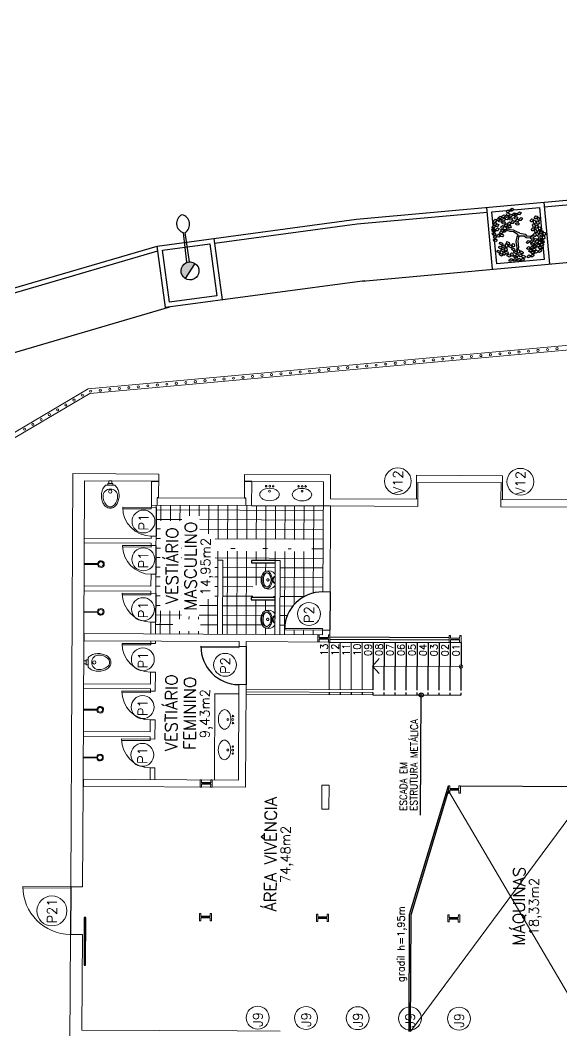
# Model space of a CAD drawing. Extents: x -1057 to 3416, y -340 to 4111.
# Drawn here: x -305.21 to -293.87, y 300.47 to 321.63 of the extents above; entities that cross this region are included whole.
import ezdxf
from ezdxf.enums import TextEntityAlignment as Align

# ---------------------------------------------------------------- set-up
doc = ezdxf.new("R2010")
doc.units = 0
doc.header["$LTSCALE"] = 50
for name, pattern in [('CONTINU', [0]), ('DASHDOT', [1, 0.5, -0.25, 0, -0.25]), ('DGN Style 1', [0.003115, 5.18318e-06, -0.00311]), ('HIDDEN', [9.525, 6.35, -3.175])]:
    doc.linetypes.add(name, pattern=pattern)
doc.layers.add('0.1', color=8, linetype='Continuous', lineweight=13)
doc.layers.add('Margem A3', color=8, linetype='DGN Style 1', lineweight=0)
for name, color, linetype in [('luminaria', 10, 'Continuous'), ('OK', 96, 'Continuous'), ('Poste de cimento', 7, 'Continuous')]:
    doc.layers.add(name, color=color, linetype=linetype)
doc.styles.add('80X50', font='romans.shx')
doc.styles.get("Standard").update_dxf_attribs({"font": 'romans.shx'})

# ---------------------------------------------------------------- blocks, each defined once
blk = doc.blocks.new('ÁREA')
for p in [(0.00005, 0.00376), (0, 0)]:
    blk.add_attdef('COMPARTIMENTO', text='', height=0.0025).set_placement(p, align=Align.CENTER)
at = {"color": 1}
for p in [(-0.00005, -0.00376), (-0.0001, -0.00752)]:
    blk.add_attdef('ÁREA', text='', height=0.002, dxfattribs=at).set_placement(p, align=Align.CENTER)
blk = doc.blocks.new('Chuveiro')
at = {"lineweight": -2}
for p, q in [((-0.28, 0), (-0.301, 0)), ((0, 0), (-0.28, 0)), ((-0.28, -0.02), (-0.301, -0.02)), ((0, -0.02), (-0.28, -0.02))]:
    blk.add_line(p, q, dxfattribs=at)
at = {"color": 8, "lineweight": -2}
blk.add_circle((-0.35, -0.01), 0.05, dxfattribs=at)
at = {"lineweight": -2}
blk.add_arc((-0.35, -0.01), 0.07, 8.2132, 351.7868, dxfattribs=at)
blk = doc.blocks.new('Vaso')
for points in [[(0.03, -0.05), (0.03, 0), (-0.03, 0), (-0.03, -0.05)], [(0.05, -0.09), (0.05, -0.05), (-0.05, -0.05), (-0.05, -0.09)]]:
    blk.add_lwpolyline(points)
for points in [[(0.183, -0.31, -0.071776), (0.168, -0.413, -0.083144), (0.129, -0.494, -0.106699), (0.065, -0.552, -0.132564), (-0.002, -0.57, -0.132564), (-0.069, -0.552, -0.106699), (-0.133, -0.494, -0.083144), (-0.172, -0.413, -0.071776), (-0.187, -0.31, -0.071776), (-0.172, -0.207, -0.083144), (-0.133, -0.126, -0.060171), (-0.1, -0.09), (0.096, -0.09, -0.060171), (0.129, -0.126, -0.083144), (0.168, -0.207, -0.071776)], [(-0.088, -0.497, 0.2474), (0, -0.541, 0.2474), (0.088, -0.497, 0.197858), (0.152, -0.318, 0.418329), (0, -0.168, 0.418329), (-0.152, -0.318, 0.197858)]]:
    blk.add_lwpolyline(points, format="xyb", close=True)
blk.add_circle((-0.002, -0.22), 0.0352)
blk = doc.blocks.new('MIC')
for p, q in [((0, 0), (0, 0.111)), ((0.294, 0.002), (0.294, 0)), ((0, -0.112), (0, 0)), ((0.294, 0), (0.294, -0.002))]:
    blk.add_line(p, q)
for points in [[(0, 0.053, -0.473116), (0.005, 0.056), (0.025, 0.051, -0.362542), (0.031, 0.043), (0.033, 0.028, 0.564769), (0.039, 0.023)], [(0.002, 0.08), (0.034, 0.057, -0.1805), (0.041, 0.045), (0.043, 0.032, 0.35029), (0.049, 0.026, -0.252034), (0.063, 0.019)], [(0.064, 0.016, -0.100603), (0.082, 0.1, -0.114611), (0.123, 0.161, -0.309836), (0.21, 0.175, -0.309836)], [(0.161, -0.146), (0.165, -0.147, 0.189039), (0.197, -0.145, 0.189014), (0.26, -0.08, 0.116802), (0.275, 0, 0.116802), (0.26, 0.08, 0.189014), (0.197, 0.145, 0.189039), (0.165, 0.147), (0.161, 0.146)], [(0, -0.053, 0.473116), (0.005, -0.056), (0.025, -0.052, 0.362542), (0.031, -0.043), (0.033, -0.029, -0.564769), (0.039, -0.023)], [(0.002, -0.081), (0.034, -0.057, 0.1805), (0.041, -0.046), (0.043, -0.032, -0.35029), (0.049, -0.026, 0.252034), (0.063, -0.02)], [(0.064, -0.016, 0.100603), (0.082, -0.1, 0.114611), (0.123, -0.161, 0.309836), (0.21, -0.175, 0.309836)]]:
    blk.add_lwpolyline(points, format="xyb")
blk.add_lwpolyline([(0.247, 0), (0.247, -0.008, -0.102017), (0.231, -0.09, -0.100634), (0.2, -0.137, -0.31043), (0.159, -0.144, -0.029837), (0.153, -0.143, -0.193887), (0.101, -0.08, -0.096635), (0.085, 0, -0.096635), (0.101, 0.08, -0.193887), (0.153, 0.142, -0.029837), (0.159, 0.144, -0.31043), (0.2, 0.137, -0.100634), (0.231, 0.09, -0.102017), (0.247, 0.008)], format="xyb", close=True)
blk.add_circle((0.046, 0), 0.0075)
at = {"linetype": 'DASHDOT'}
blk.add_circle((0.152, 0), 0.024, dxfattribs=at)
for centre, radius, start, end in [((0.014, 0.111), 0.0142, 142.0649, 179.055), ((0.138, 0.032), 0.161, 69.9635, 146.7254), ((0.046, 0), 0.024, 251.9674, 108.0326), ((0.139, 0.048), 0.146, 35.2589, 68.1534), ((0.035, -0.011), 0.264, 26.2626, 32.6613), ((-0.029, -0.043), 0.336, 21.0674, 26.2626), ((0.16, 0.03), 0.134, 1.8451, 21.0674), ((-0.722, 0.002), 1.016, 360, 1.8451), ((0.014, -0.111), 0.0142, 180.945, 217.9351), ((0.138, -0.032), 0.161, 213.2746, 290.0365), ((0.139, -0.048), 0.146, 291.8466, 324.7411), ((0.035, 0.011), 0.264, 327.3387, 333.7374), ((-0.029, 0.043), 0.336, 333.7374, 338.9326), ((0.16, -0.03), 0.134, 338.9326, 358.1549), ((-0.722, -0.002), 1.016, 358.1549, 360)]:
    blk.add_arc(centre, radius, start, end)
blk = doc.blocks.new('poste concreto')
at = {"layer": 'Poste de cimento'}
h = blk.add_hatch(color=256, dxfattribs=at)
h.dxf.hatch_style = 1
h.paths.add_polyline_path([(364866.842, 7758015.357), (364866.767, 7758015.418), (364866.676, 7758015.455), (364866.578, 7758015.47), (364866.48, 7758015.455), (364866.39, 7758015.418), (364866.314, 7758015.357), (364866.254, 7758015.282), (364866.216, 7758015.191), (364866.201, 7758015.093), (364866.956, 7758015.093), (364866.94, 7758015.191), (364866.903, 7758015.282)])
for p, q in [((364866.815, 7758015.406), (364867.773, 7758016.191)), ((364866.886, 7758015.322), (364867.818, 7758016.138)), ((364866.201, 7758015.093), (364866.216, 7758015.191)), ((364866.216, 7758015.191), (364866.254, 7758015.282)), ((364866.254, 7758015.282), (364866.314, 7758015.357)), ((364866.314, 7758015.357), (364866.39, 7758015.418)), ((364866.39, 7758015.418), (364866.48, 7758015.455)), ((364866.48, 7758015.455), (364866.578, 7758015.47)), ((364866.578, 7758015.47), (364866.676, 7758015.455)), ((364866.676, 7758015.455), (364866.767, 7758015.418)), ((364866.767, 7758015.418), (364866.842, 7758015.357)), ((364866.842, 7758015.357), (364866.903, 7758015.282)), ((364866.903, 7758015.282), (364866.94, 7758015.191)), ((364866.94, 7758015.191), (364866.956, 7758015.093)), ((364866.216, 7758014.995), (364866.201, 7758015.093)), ((364866.956, 7758015.093), (364866.201, 7758015.093)), ((364866.254, 7758014.904), (364866.216, 7758014.995)), ((364866.314, 7758014.829), (364866.254, 7758014.904)), ((364866.39, 7758014.768), (364866.314, 7758014.829)), ((364866.48, 7758014.731), (364866.39, 7758014.768)), ((364866.578, 7758014.716), (364866.48, 7758014.731)), ((364866.676, 7758014.731), (364866.578, 7758014.716)), ((364866.767, 7758014.768), (364866.676, 7758014.731)), ((364866.842, 7758014.829), (364866.767, 7758014.768)), ((364866.903, 7758014.904), (364866.842, 7758014.829)), ((364866.94, 7758014.995), (364866.903, 7758014.904)), ((364866.956, 7758015.093), (364866.94, 7758014.995))]:
    blk.add_line(p, q, dxfattribs=at)
for centre, start, end in [((364868.17, 7758016.298), 60.7351, 195.0987), ((364867.989, 7758016.511), 245.3971, 19.7607)]:
    blk.add_arc(centre, 0.411, start, end, dxfattribs=at)
blk = doc.blocks.new('L', base_point=(1.368, 0.591))
at = {"color": 3, "lineweight": -2}
for p, q in [((1.281, 0.65), (1.312, 0.675)), ((1.312, 0.675), (1.342, 0.621)), ((1.275, 0.567), (1.306, 0.592)), ((1.288, 0.517), (1.275, 0.567)), ((1.294, 0.6), (1.281, 0.65)), ((1.317, 0.508), (1.288, 0.517)), ((1.322, 0.591), (1.294, 0.6)), ((1.306, 0.592), (1.336, 0.538)), ((1.336, 0.538), (1.317, 0.508)), ((1.342, 0.621), (1.322, 0.591)), ((1.337, 0.489), (1.356, 0.548)), ((1.376, 0.484), (1.337, 0.489)), ((1.356, 0.548), (1.391, 0.554)), ((1.404, 0.527), (1.376, 0.484)), ((1.391, 0.554), (1.404, 0.527))]:
    blk.add_line(p, q, dxfattribs=at)
blk = doc.blocks.new('Árvore-13')
at = {"color": 3}
for p, q in [((0.484, 0.659), (0.572, 0.715)), ((0.572, 0.715), (0.607, 0.819)), ((0.633, 0.668), (0.782, 0.715)), ((-0.795, 0.302), (-0.961, 0.415)), ((-0.795, 0.406), (-0.953, 0.499)), ((-0.357, 0.349), (-0.795, 0.406)), ((-0.366, 0.227), (-0.795, 0.302)), ((-0.129, 0.105), (-0.366, 0.227)), ((-0.068, 0.19), (-0.357, 0.349)), ((-0.068, -0.036), (-0.129, 0.105)), ((0.029, 0.068), (-0.068, 0.19)), ((0.029, 0.068), (0.318, 0.331)), ((0.116, -0.055), (0.283, 0.133)), ((0.283, 0.133), (0.423, 0.284)), ((0.318, 0.331), (0.405, 0.537)), ((0.405, 0.537), (0.484, 0.659)), ((0.423, 0.284), (0.502, 0.509)), ((0.502, 0.509), (0.633, 0.668)), ((-0.296, -0.392), (-0.418, -0.693)), ((-0.199, -0.449), (-0.313, -0.74)), ((-0.147, -0.299), (-0.296, -0.392)), ((-0.05, -0.383), (-0.199, -0.449)), ((-0.068, -0.036), (-0.147, -0.299)), ((0.116, -0.055), (-0.05, -0.383)), ((-0.313, -0.74), (-0.243, -0.89))]:
    blk.add_line(p, q, dxfattribs=at)
at = {"color": 3, "xscale": 3.048, "yscale": 3.048, "zscale": 3.048}
for p, rotation in [((-0.716, 1.448), 295.0165150851705), ((-0.488, 1.26), 295.0165150851705), ((-0.252, 1.138), 295.0165150851705), ((0.169, 1.448), 190.1248425347958), ((0.581, 1.401), 190.1248425347958), ((0.852, 1.344), 190.1248425347958), ((1.211, 1.147), 190.1248425347958), ((-1.303, 0.884), 347.8021081598379), ((-1.128, 0.415), 347.8021081598379), ((-0.926, 0.959), 295.0165150851705), ((-0.848, 0.462), 295.0165150851705), ((-0.348, 0.687), 295.0165150851705), ((0.353, 0.95), 190.1248425347958), ((0.677, 0.781), 190.1248425347958), ((1.124, 0.565), 190.1248425347958), ((1.317, 0.753), 190.1248425347958), ((-1.443, 0.368), 347.8021081598379), ((0.765, 0.274), 190.1248425347958), ((0.8, -0.299), 190.1248425347958), ((1.203, -0.317), 190.1248425347958), ((1.246, 0.039), 190.1248425347958), ((1.579, 0.114), 190.1248425347958), ((-0.453, -1.397), 66.16076666471405), ((-0.103, -0.899), 66.16076666471405), ((-0.015, -1.19), 66.16076666471405), ((0.502, -1.003), 66.16076666471405), ((0.616, -1.322), 66.16076666471405)]:
    blk.add_blockref('L', p, dxfattribs=dict(at, rotation=rotation))
for p in [(-1.391, -0.308), (-1.233, -0.881), (-1.049, -0.533), (-0.848, -0.449), (-0.445, -0.543), (-0.874, -1.134), (-0.672, -1.021), (-0.453, -1.04)]:
    blk.add_blockref('L', p, dxfattribs=at)

msp = doc.modelspace()

# ---------------------------------------------------------------- linework, layer by layer
at = {"layer": '0.1', "color": 8}
for p, q in [((-254.986, 318.354), (-303.783, 313.907)), ((-255.008, 318.251), (-303.752, 313.81)), ((-303.783, 313.907), (-310.17, 310.149)), ((-303.752, 313.81), (-310.07, 310.092)), ((-296.91, 311.599), (-296.909, 311.949)), ((-296.879, 311.949), (-296.881, 311.449)), ((-295.14, 311.591), (-295.139, 311.941)), ((-295.109, 311.941), (-295.11, 311.591)), ((-302.34, 311.626), (-302.341, 311.476)), ((-300.48, 311.617), (-300.481, 311.467)), ((-302.461, 311.476), (-302.462, 311.396)), ((-302.361, 311.476), (-302.361, 311.426)), ((-303.865, 310.683), (-302.465, 310.676)), ((-303.864, 310.783), (-302.465, 310.776)), ((-302.464, 310.826), (-302.465, 310.776)), ((-302.465, 310.676), (-302.465, 310.596)), ((-302.464, 310.826), (-302.364, 310.826)), ((-302.364, 310.826), (-302.365, 310.626)), ((-301.067, 310.32), (-301.074, 308.77)), ((-301.067, 310.32), (-300.967, 310.319)), ((-300.967, 310.319), (-300.974, 308.769)), ((-299.867, 310.314), (-299.874, 308.764)), ((-299.867, 310.314), (-299.767, 310.313)), ((-299.767, 310.313), (-299.774, 308.763)), ((-302.468, 310.026), (-302.469, 309.776)), ((-302.468, 310.026), (-302.368, 310.026)), ((-302.368, 310.026), (-302.37, 309.626)), ((-303.87, 309.683), (-302.47, 309.676)), ((-303.869, 309.783), (-302.469, 309.776)), ((-302.47, 309.676), (-302.47, 309.596)), ((-302.473, 309.026), (-302.474, 308.776)), ((-302.473, 309.026), (-302.373, 309.026)), ((-302.373, 309.026), (-302.374, 308.776)), ((-298.975, 308.609), (-298.974, 308.759)), ((-298.974, 308.759), (-298.944, 308.759)), ((-298.944, 308.699), (-298.944, 308.759)), ((-298.754, 308.758), (-298.724, 308.758)), ((-298.754, 308.698), (-298.754, 308.758)), ((-298.725, 308.608), (-298.724, 308.758)), ((-296.225, 308.596), (-296.224, 308.746)), ((-296.224, 308.746), (-296.194, 308.746)), ((-296.195, 308.686), (-296.194, 308.746)), ((-296.005, 308.685), (-296.004, 308.745)), ((-296.004, 308.745), (-295.974, 308.745)), ((-295.975, 308.595), (-295.974, 308.745)), ((-302.475, 308.626), (-302.475, 308.546)), ((-302.375, 308.626), (-302.375, 308.576)), ((-298.975, 308.609), (-298.945, 308.609)), ((-298.945, 308.609), (-298.945, 308.669)), ((-298.755, 308.608), (-298.755, 308.668)), ((-298.755, 308.608), (-298.725, 308.608)), ((-296.225, 308.596), (-296.195, 308.596)), ((-296.195, 308.596), (-296.195, 308.656)), ((-296.005, 308.595), (-296.005, 308.655)), ((-296.005, 308.595), (-295.975, 308.595)), ((-297.828, 308.104), (-297.693, 308.261)), ((-295.977, 308.095), (-297.828, 308.104)), ((-297.828, 308.104), (-297.694, 307.946)), ((-302.478, 307.976), (-302.479, 307.726)), ((-302.478, 307.976), (-302.378, 307.976)), ((-302.378, 307.976), (-302.38, 307.576)), ((-303.879, 307.733), (-302.479, 307.726)), ((-303.88, 307.633), (-302.48, 307.626)), ((-302.48, 307.626), (-302.48, 307.546)), ((-301.139, 305.72), (-301.13, 307.52)), ((-302.483, 306.976), (-302.484, 306.726)), ((-302.483, 306.976), (-302.383, 306.976)), ((-302.383, 306.976), (-302.385, 306.576)), ((-303.885, 306.633), (-302.485, 306.626)), ((-303.884, 306.733), (-302.484, 306.726)), ((-302.485, 306.626), (-302.485, 306.546)), ((-302.488, 305.976), (-302.489, 305.726)), ((-302.488, 305.976), (-302.388, 305.976)), ((-302.388, 305.976), (-302.389, 305.726)), ((-301.44, 305.571), (-301.439, 305.721)), ((-301.44, 305.571), (-301.41, 305.571)), ((-301.439, 305.721), (-301.409, 305.721)), ((-301.41, 305.571), (-301.409, 305.631)), ((-301.409, 305.661), (-301.409, 305.721)), ((-301.22, 305.57), (-301.219, 305.63)), ((-301.22, 305.57), (-301.19, 305.57)), ((-301.219, 305.72), (-301.189, 305.72)), ((-301.219, 305.66), (-301.219, 305.72)), ((-301.19, 305.57), (-301.189, 305.72)), ((-298.889, 305.609), (-298.892, 305.109)), ((-298.739, 305.608), (-298.889, 305.609)), ((-298.739, 305.608), (-298.742, 305.108)), ((-296.24, 305.446), (-296.239, 305.596)), ((-296.239, 305.596), (-296.209, 305.596)), ((-296.21, 305.536), (-296.209, 305.596)), ((-296.02, 305.535), (-296.019, 305.595)), ((-296.019, 305.595), (-295.989, 305.595)), ((-295.99, 305.445), (-295.989, 305.595)), ((-296.24, 305.446), (-296.21, 305.446)), ((-296.21, 305.446), (-296.21, 305.506)), ((-296.02, 305.445), (-296.02, 305.505)), ((-296.02, 305.445), (-295.99, 305.445)), ((-298.742, 305.108), (-298.892, 305.109)), ((-301.453, 302.771), (-301.452, 302.921)), ((-301.452, 302.921), (-301.422, 302.921)), ((-301.423, 302.861), (-301.422, 302.921)), ((-301.423, 302.771), (-301.423, 302.831)), ((-301.233, 302.86), (-301.232, 302.92)), ((-301.233, 302.77), (-301.233, 302.83)), ((-301.232, 302.92), (-301.202, 302.92)), ((-301.203, 302.77), (-301.202, 302.92)), ((-299.003, 302.759), (-299.002, 302.909)), ((-299.002, 302.909), (-298.972, 302.909)), ((-298.973, 302.849), (-298.972, 302.909)), ((-298.973, 302.759), (-298.973, 302.819)), ((-298.783, 302.848), (-298.782, 302.908)), ((-298.783, 302.758), (-298.783, 302.818)), ((-298.782, 302.908), (-298.752, 302.908)), ((-298.753, 302.758), (-298.752, 302.908)), ((-296.253, 302.746), (-296.252, 302.896)), ((-296.252, 302.896), (-296.222, 302.896)), ((-296.223, 302.836), (-296.222, 302.896)), ((-296.033, 302.835), (-296.032, 302.895)), ((-296.032, 302.895), (-296.002, 302.895)), ((-296.003, 302.745), (-296.002, 302.895)), ((-301.453, 302.771), (-301.423, 302.771)), ((-301.233, 302.77), (-301.203, 302.77)), ((-299.003, 302.759), (-298.973, 302.759)), ((-298.783, 302.758), (-298.753, 302.758)), ((-296.253, 302.746), (-296.223, 302.746)), ((-296.223, 302.746), (-296.223, 302.806)), ((-296.033, 302.745), (-296.033, 302.805)), ((-296.033, 302.745), (-296.003, 302.745)), ((-300.664, 300.467), (-299.764, 300.463))]:
    msp.add_line(p, q, dxfattribs=at)
at = {"layer": '0.1', "color": 7}
for p, q in [((-304.15, 303.484), (-304.108, 312.134)), ((-302.308, 312.126), (-304.108, 312.134)), ((-302.308, 312.126), (-302.31, 311.626)), ((-303.874, 308.783), (-303.859, 311.983)), ((-302.459, 311.976), (-303.859, 311.983)), ((-302.459, 311.976), (-302.461, 311.476)), ((-300.508, 312.117), (-300.51, 311.617)), ((-298.708, 312.108), (-300.508, 312.117)), ((-300.359, 311.966), (-300.361, 311.466)), ((-298.859, 311.959), (-300.359, 311.966)), ((-298.859, 311.959), (-298.87, 309.659)), ((-298.708, 312.108), (-298.71, 311.608)), ((-296.908, 312.099), (-296.909, 311.949)), ((-295.109, 311.941), (-296.909, 311.949)), ((-295.108, 312.091), (-296.908, 312.099)), ((-295.108, 312.091), (-295.109, 311.941)), ((-300.51, 311.617), (-302.31, 311.626)), ((-296.88, 311.599), (-298.71, 311.608)), ((-295.14, 311.591), (-295.141, 311.441)), ((-293.211, 311.582), (-295.14, 311.591)), ((-300.361, 311.466), (-302.461, 311.476)), ((-298.711, 311.458), (-298.72, 309.658)), ((-296.881, 311.449), (-298.711, 311.458)), ((-293.211, 311.432), (-295.141, 311.441)), ((-298.72, 309.658), (-298.87, 309.659)), ((-303.874, 308.783), (-298.874, 308.759)), ((-298.874, 308.859), (-298.724, 308.858)), ((-298.874, 308.859), (-298.874, 308.759)), ((-298.724, 308.858), (-298.725, 308.608)), ((-303.889, 305.733), (-303.875, 308.633)), ((-303.875, 308.633), (-300.625, 308.617)), ((-300.625, 308.517), (-300.625, 308.617)), ((-300.475, 308.617), (-298.725, 308.608)), ((-300.475, 308.517), (-300.475, 308.617)), ((-300.475, 308.517), (-300.625, 308.517)), ((-300.639, 305.717), (-300.629, 307.717)), ((-300.479, 307.717), (-300.629, 307.717)), ((-300.49, 305.567), (-300.479, 307.717)), ((-303.9, 303.483), (-303.89, 305.583)), ((-303.89, 305.583), (-300.49, 305.567)), ((-303.889, 305.733), (-300.639, 305.717)), ((-304.15, 303.484), (-303.9, 303.483)), ((-304.165, 300.234), (-304.155, 302.484)), ((-303.905, 302.483), (-304.155, 302.484)), ((-303.914, 300.483), (-303.905, 302.483)), ((-303.914, 300.483), (-300.664, 300.467))]:
    msp.add_line(p, q, dxfattribs=at)
at = {"layer": '0.1', "color": 8, "linetype": 'CONTINU', "lineweight": -2}
for p, q in [((-302.459, 311.976), (-302.309, 311.976)), ((-300.359, 311.966), (-300.509, 311.967)), ((-302.31, 311.626), (-302.34, 311.626)), ((-300.48, 311.617), (-300.51, 311.617)), ((-302.361, 311.426), (-302.364, 310.826)), ((-300.361, 311.466), (-298.711, 311.458)), ((-302.365, 310.626), (-302.368, 310.026)), ((-299.867, 310.314), (-300.367, 310.316)), ((-300.367, 310.316), (-300.367, 310.266)), ((-300.367, 310.266), (-299.867, 310.264)), ((-302.37, 309.626), (-302.373, 309.026)), ((-298.72, 309.658), (-298.724, 308.858)), ((-300.37, 309.541), (-300.371, 309.491)), ((-300.371, 309.491), (-299.871, 309.489)), ((-299.87, 309.539), (-300.37, 309.541)), ((-303.874, 308.783), (-303.875, 308.633)), ((-298.755, 308.668), (-298.945, 308.669)), ((-298.754, 308.698), (-298.944, 308.699)), ((-296.225, 308.646), (-298.725, 308.658)), ((-298.725, 308.608), (-295.975, 308.595)), ((-296.224, 308.696), (-298.724, 308.708)), ((-297.815, 308.604), (-297.82, 307.604)), ((-297.585, 308.603), (-297.59, 307.603)), ((-297.355, 308.602), (-297.36, 307.602)), ((-297.125, 308.6), (-297.13, 307.6)), ((-296.895, 308.599), (-296.9, 307.599)), ((-296.665, 308.598), (-296.67, 307.598)), ((-296.435, 308.597), (-296.44, 307.597)), ((-296.205, 308.596), (-296.21, 307.596)), ((-296.005, 308.685), (-296.195, 308.686)), ((-296.005, 308.655), (-296.195, 308.656)), ((-295.975, 308.595), (-295.98, 307.595)), ((-300.475, 308.517), (-300.479, 307.717)), ((-300.63, 307.517), (-301.13, 307.52)), ((-298.74, 307.558), (-298.74, 307.508)), ((-298.51, 307.557), (-298.51, 307.507)), ((-298.28, 307.556), (-298.28, 307.506)), ((-298.05, 307.555), (-298.05, 307.505)), ((-297.82, 307.554), (-297.82, 307.504)), ((-297.82, 307.504), (-295.98, 307.495)), ((-297.59, 307.553), (-297.59, 307.503)), ((-297.36, 307.552), (-297.36, 307.502)), ((-297.13, 307.55), (-297.13, 307.5)), ((-296.9, 307.549), (-296.9, 307.499)), ((-296.823, 304.982), (-296.81, 307.537)), ((-296.67, 307.548), (-296.67, 307.498)), ((-296.44, 307.547), (-296.44, 307.497)), ((-296.21, 307.546), (-296.21, 307.496)), ((-295.98, 307.545), (-295.98, 307.495)), ((-303.889, 305.733), (-303.89, 305.583)), ((-301.219, 305.66), (-301.409, 305.661)), ((-301.219, 305.63), (-301.409, 305.631)), ((-297.052, 302.9), (-296.239, 305.596)), ((-295.989, 305.595), (-293.239, 305.582)), ((-297.023, 302.896), (-296.24, 305.491)), ((-296.02, 305.535), (-296.21, 305.536)), ((-296.02, 305.505), (-296.21, 305.506)), ((-304.15, 303.484), (-304.155, 302.484)), ((-301.233, 302.86), (-301.423, 302.861)), ((-301.233, 302.83), (-301.423, 302.831)), ((-298.783, 302.848), (-298.973, 302.849)), ((-298.783, 302.818), (-298.973, 302.819)), ((-297.064, 300.45), (-297.052, 302.9)), ((-297.034, 300.45), (-297.023, 302.896)), ((-296.033, 302.835), (-296.223, 302.836)), ((-296.033, 302.805), (-296.223, 302.806))]:
    msp.add_line(p, q, dxfattribs=at)
at = {"layer": '0.1', "color": 8, "linetype": 'CONTINU'}
for p, q in [((-298.862, 311.359), (-302.362, 311.376)), ((-302.263, 311.148), (-302.261, 311.475)), ((-302.063, 311.147), (-302.061, 311.474)), ((-301.863, 311.146), (-301.861, 311.473)), ((-301.662, 311.252), (-301.661, 311.472)), ((-301.462, 311.251), (-301.461, 311.471)), ((-301.264, 310.87), (-301.261, 311.47)), ((-301.065, 310.765), (-301.061, 311.47)), ((-300.865, 310.764), (-300.861, 311.469)), ((-300.665, 310.763), (-300.661, 311.468)), ((-300.465, 310.762), (-300.461, 311.467)), ((-300.265, 310.761), (-300.261, 311.466)), ((-300.067, 310.315), (-300.061, 311.465)), ((-299.865, 310.76), (-299.861, 311.464)), ((-299.665, 310.759), (-299.661, 311.463)), ((-299.465, 310.758), (-299.461, 311.462)), ((-299.265, 310.757), (-299.261, 311.461)), ((-299.07, 309.634), (-299.061, 311.46)), ((-301.823, 311.173), (-302.363, 311.176)), ((-298.863, 311.159), (-301.448, 311.171)), ((-302.271, 310.975), (-302.364, 310.976)), ((-301.824, 310.973), (-301.825, 310.973)), ((-298.864, 310.959), (-301.449, 310.971)), ((-302.272, 310.775), (-302.365, 310.776)), ((-301.825, 310.773), (-301.826, 310.773)), ((-298.865, 310.759), (-301.126, 310.77)), ((-302.273, 310.575), (-302.365, 310.576)), ((-301.826, 310.573), (-301.827, 310.573)), ((-301.067, 310.32), (-301.066, 310.51)), ((-300.874, 308.769), (-300.866, 310.509)), ((-300.705, 310.568), (-300.799, 310.568)), ((-300.674, 308.768), (-300.666, 310.508)), ((-300.474, 308.767), (-300.466, 310.507)), ((-300.267, 310.316), (-300.266, 310.506)), ((-300.032, 310.565), (-300.126, 310.565)), ((-299.868, 310.02), (-299.866, 310.505)), ((-299.674, 308.893), (-299.666, 310.504)), ((-299.532, 310.562), (-299.599, 310.562)), ((-299.471, 309.391), (-299.466, 310.503)), ((-299.27, 309.554), (-299.266, 310.502)), ((-298.866, 310.559), (-299.099, 310.56)), ((-302.274, 310.375), (-302.366, 310.376)), ((-301.826, 310.373), (-301.828, 310.373)), ((-298.866, 310.359), (-301.128, 310.37)), ((-300.269, 309.798), (-300.267, 310.266)), ((-300.068, 310.089), (-300.067, 310.265)), ((-302.275, 310.175), (-302.367, 310.176)), ((-301.827, 310.173), (-301.829, 310.173)), ((-301.067, 310.17), (-301.129, 310.17)), ((-299.867, 310.164), (-300.967, 310.169)), ((-298.867, 310.159), (-299.767, 310.163)), ((-302.276, 309.975), (-302.368, 309.976)), ((-301.828, 309.973), (-301.83, 309.973)), ((-301.068, 309.97), (-301.13, 309.97)), ((-300.16, 309.965), (-300.968, 309.969)), ((-299.872, 309.194), (-299.869, 309.797)), ((-298.868, 309.959), (-299.768, 309.963)), ((-302.277, 309.775), (-302.369, 309.776)), ((-301.829, 309.773), (-301.831, 309.773)), ((-301.069, 309.77), (-301.131, 309.77)), ((-300.336, 309.766), (-300.969, 309.769)), ((-299.869, 309.764), (-299.892, 309.764)), ((-298.869, 309.759), (-299.769, 309.763)), ((-302.279, 309.375), (-302.371, 309.376)), ((-302.278, 309.575), (-302.37, 309.576)), ((-301.831, 309.373), (-301.833, 309.373)), ((-301.83, 309.573), (-301.832, 309.573)), ((-301.274, 308.771), (-301.271, 309.504)), ((-301.07, 309.57), (-301.132, 309.57)), ((-300.337, 309.566), (-300.97, 309.569)), ((-300.274, 308.766), (-300.271, 309.491)), ((-300.27, 309.541), (-300.27, 309.543)), ((-300.072, 309.263), (-300.071, 309.49)), ((-300.07, 309.54), (-300.07, 309.542)), ((-299.87, 309.564), (-299.904, 309.564)), ((-299.258, 309.561), (-299.77, 309.563)), ((-301.832, 309.173), (-302.372, 309.176)), ((-302.274, 308.775), (-302.272, 309.261)), ((-302.074, 308.774), (-302.072, 309.261)), ((-301.873, 309.09), (-301.872, 309.26)), ((-301.072, 309.17), (-301.457, 309.171)), ((-301.071, 309.37), (-301.456, 309.371)), ((-300.156, 309.165), (-300.972, 309.169)), ((-299.871, 309.364), (-300.971, 309.369)), ((-299.873, 309.031), (-299.872, 309.164)), ((-299.872, 309.164), (-299.873, 309.164)), ((-299.614, 309.162), (-299.772, 309.163)), ((-299.496, 309.362), (-299.771, 309.363)), ((-302.013, 308.974), (-302.373, 308.976)), ((-301.673, 309.089), (-301.672, 309.139)), ((-301.473, 309.088), (-301.472, 309.138)), ((-301.073, 308.97), (-301.434, 308.971)), ((-300.139, 308.965), (-300.973, 308.969)), ((-299.873, 308.964), (-299.875, 308.964)), ((-299.874, 308.764), (-299.873, 308.971)), ((-299.667, 308.963), (-299.773, 308.963)), ((-301.874, 308.773), (-301.874, 308.835)), ((-301.674, 308.772), (-301.674, 308.834)), ((-301.474, 308.771), (-301.474, 308.833)), ((-300.074, 308.765), (-300.074, 308.903)), ((-299.674, 308.763), (-299.674, 308.863)), ((-299.474, 308.762), (-299.474, 308.862)), ((-299.274, 308.761), (-299.274, 308.861)), ((-299.074, 308.76), (-299.074, 308.86))]:
    msp.add_line(p, q, dxfattribs=at)
at = {"layer": '0.1', "color": 8, "linetype": 'DASHDOT', "ltscale": 0.2}
for p, q in [((-298.735, 308.608), (-298.74, 307.608)), ((-298.505, 308.607), (-298.51, 307.607)), ((-298.275, 308.606), (-298.28, 307.606)), ((-298.045, 308.605), (-298.05, 307.605)), ((-300.48, 307.617), (-297.82, 307.604)), ((-300.48, 307.567), (-297.82, 307.554)), ((-300.48, 307.517), (-297.82, 307.504))]:
    msp.add_line(p, q, dxfattribs=at)
at = {"layer": '0.1', "color": 8, "linetype": 'DASHDOT', "ltscale": 0.3}
for p, q in [((-293.239, 305.582), (-297.034, 300.45)), ((-296.24, 305.491), (-293.264, 300.432))]:
    msp.add_line(p, q, dxfattribs=at)
at = {"layer": '0.1', "color": 8}
for points in [[(-300.181, 311.658, 0.106633), (-300.139, 311.611, 0.083482), (-300.074, 311.58, 0.145222), (-299.9, 311.579, 0.083482), (-299.836, 311.61, 0.106633), (-299.793, 311.656, 0.268318), (-299.793, 311.737, 0.106633), (-299.835, 311.783, 0.083482), (-299.899, 311.815, 0.145222), (-300.073, 311.816, 0.083482), (-300.138, 311.785, 0.106633), (-300.18, 311.738, 0.268318), (-300.181, 311.658)], [(-299.501, 311.655, 0.106633), (-299.459, 311.608, 0.083482), (-299.395, 311.576, 0.145222), (-299.221, 311.575, 0.083482), (-299.156, 311.607, 0.106633), (-299.114, 311.653, 0.268318), (-299.113, 311.733, 0.106633), (-299.155, 311.78, 0.083482), (-299.22, 311.812, 0.145222), (-299.394, 311.813, 0.083482), (-299.458, 311.782, 0.106633), (-299.501, 311.735, 0.268318), (-299.501, 311.655)], [(-300.966, 307.182, 0.106633), (-301.013, 307.14, 0.083482), (-301.045, 307.076, 0.145222), (-301.046, 306.902, 0.083482), (-301.015, 306.837, 0.106633), (-300.968, 306.795, 0.268318), (-300.888, 306.794, 0.106633), (-300.841, 306.836, 0.083482), (-300.809, 306.901, 0.145222), (-300.808, 307.075, 0.083482), (-300.84, 307.139, 0.106633), (-300.886, 307.182, 0.268318), (-300.966, 307.182)], [(-300.969, 306.543, 0.106633), (-301.016, 306.5, 0.083482), (-301.048, 306.436, 0.145222), (-301.049, 306.262, 0.083482), (-301.018, 306.198, 0.106633), (-300.971, 306.155, 0.268318), (-300.891, 306.155, 0.106633), (-300.844, 306.197, 0.083482), (-300.812, 306.261, 0.145222), (-300.811, 306.435, 0.083482), (-300.843, 306.5, 0.106633), (-300.889, 306.542, 0.268318), (-300.969, 306.543)]]:
    msp.add_lwpolyline(points, format="xyb", dxfattribs=at)
for points in [[(-302.462, 311.396), (-303.062, 311.399), (-303.061, 311.429), (-302.361, 311.426)], [(-302.465, 310.596), (-303.065, 310.599), (-303.065, 310.629), (-302.365, 310.626)], [(-302.47, 309.596), (-303.07, 309.599), (-303.07, 309.629), (-302.37, 309.626)], [(-302.475, 308.546), (-303.075, 308.549), (-303.075, 308.579), (-302.375, 308.576)], [(-302.48, 307.546), (-303.08, 307.549), (-303.08, 307.579), (-302.38, 307.576)], [(-302.485, 306.546), (-303.085, 306.549), (-303.085, 306.579), (-302.385, 306.576)]]:
    msp.add_lwpolyline(points, dxfattribs=at)
for points in [[(-299.674, 308.893), (-298.874, 308.889), (-298.874, 308.859), (-299.674, 308.863)], [(-301.426, 308.491), (-300.626, 308.487), (-300.625, 308.517), (-301.425, 308.521)], [(-304.15, 303.484), (-305.15, 303.489), (-305.15, 303.459), (-304.15, 303.454)]]:
    msp.add_lwpolyline(points, close=True, dxfattribs=at)
at = {"layer": '0.1', "color": 8, "linetype": 'CONTINU', "lineweight": -2}
msp.add_lwpolyline([(-303.836, 302.839), (-303.866, 302.839), (-303.871, 301.839), (-303.841, 301.839)], close=True, dxfattribs=at)
at = {"layer": '0.1', "color": 8}
for centre, radius in [((-295.162, 314.642), 0.0225), ((-294.962, 314.661), 0.0225), ((-294.763, 314.679), 0.0225), ((-294.564, 314.697), 0.0225), ((-294.365, 314.715), 0.0225), ((-294.165, 314.733), 0.0225), ((-293.966, 314.751), 0.0225), ((-297.354, 314.443), 0.0225), ((-297.154, 314.461), 0.0225), ((-296.955, 314.479), 0.0225), ((-296.756, 314.497), 0.0225), ((-296.557, 314.515), 0.0225), ((-296.357, 314.534), 0.0225), ((-296.158, 314.552), 0.0225), ((-295.959, 314.57), 0.0225), ((-295.759, 314.588), 0.0225), ((-295.56, 314.606), 0.0225), ((-295.361, 314.624), 0.0225), ((-299.745, 314.225), 0.0225), ((-299.546, 314.243), 0.0225), ((-299.346, 314.261), 0.0225), ((-299.147, 314.279), 0.0225), ((-298.948, 314.297), 0.0225), ((-298.749, 314.316), 0.0225), ((-298.549, 314.334), 0.0225), ((-298.35, 314.352), 0.0225), ((-298.151, 314.37), 0.0225), ((-297.952, 314.388), 0.0225), ((-297.752, 314.406), 0.0225), ((-297.553, 314.425), 0.0225), ((-302.136, 314.007), 0.0225), ((-301.937, 314.025), 0.0225), ((-301.738, 314.043), 0.0225), ((-301.539, 314.061), 0.0225), ((-301.339, 314.08), 0.0225), ((-301.14, 314.098), 0.0225), ((-300.941, 314.116), 0.0225), ((-300.741, 314.134), 0.0225), ((-300.542, 314.152), 0.0225), ((-300.343, 314.17), 0.0225), ((-300.144, 314.189), 0.0225), ((-299.944, 314.207), 0.0225), ((-303.731, 313.862), 0.0225), ((-303.531, 313.88), 0.0225), ((-303.332, 313.898), 0.0225), ((-303.133, 313.916), 0.0225), ((-302.933, 313.934), 0.0225), ((-302.734, 313.952), 0.0225), ((-302.535, 313.971), 0.0225), ((-302.336, 313.989), 0.0225), ((-304.08, 313.674), 0.0225), ((-303.907, 313.776), 0.0225), ((-304.425, 313.471), 0.0225), ((-304.253, 313.573), 0.0225), ((-304.943, 313.167), 0.0225), ((-304.77, 313.268), 0.0225), ((-304.598, 313.37), 0.0225), ((-305.115, 313.065), 0.0225), ((-297.3, 311.976), 0.28), ((-294.734, 311.964), 0.28), ((-300.057, 311.872), 0.0155), ((-299.985, 311.767), 0.0198), ((-299.983, 311.871), 0.0193), ((-299.91, 311.871), 0.0155), ((-299.378, 311.869), 0.0155), ((-299.306, 311.764), 0.0198), ((-299.304, 311.868), 0.0193), ((-299.231, 311.868), 0.0155), ((-302.626, 311.131), 0.24), ((-302.629, 310.339), 0.24), ((-302.635, 309.295), 0.24), ((-299.161, 309.196), 0.24), ((-302.64, 308.245), 0.24), ((-300.917, 308.131), 0.24), ((-295.977, 308.095), 0.0387), ((-302.644, 307.245), 0.24), ((-300.753, 307.058), 0.0155), ((-300.857, 306.987), 0.0198), ((-300.754, 306.985), 0.0193), ((-300.753, 306.912), 0.0155), ((-302.649, 306.245), 0.24), ((-300.756, 306.419), 0.0155), ((-300.86, 306.347), 0.0198), ((-300.757, 306.345), 0.0193), ((-300.756, 306.272), 0.0155), ((-304.544, 302.977), 0.314), ((-300.233, 300.741), 0.24), ((-299.222, 300.736), 0.24), ((-298.14, 300.731), 0.24), ((-297.044, 300.726), 0.24), ((-296.018, 300.721), 0.24)]:
    msp.add_circle(centre, radius, dxfattribs=at)
at = {"layer": '0.1', "color": 8, "linetype": 'CONTINU', "lineweight": -2}
msp.add_circle((-296.81, 307.499), 0.0431, dxfattribs=at)
at = {"layer": '0.1', "color": 8, "linetype": 'CONTINU'}
for centre in [(-302.461, 311.426), (-302.465, 310.626), (-302.47, 309.626), (-302.475, 308.576), (-302.48, 307.576), (-302.485, 306.576)]:
    msp.add_arc(centre, 0.6, 179.7233, 269.7233, dxfattribs=at)
at = {"layer": '0.1', "color": 8, "linetype": 'CONTINU', "lineweight": -2}
for centre, start, end in [((-298.874, 308.859), 89.7233, 179.7233), ((-300.625, 308.517), 179.7233, 269.7233)]:
    msp.add_arc(centre, 0.8, start, end, dxfattribs=at)
at = {"layer": '0.1', "color": 8}
msp.add_arc((-304.15, 303.484), 1, 179.7233, 269.7233, dxfattribs=at)
at = {"layer": 'Margem A3', "color": 7, "linetype": 'CONTINU', "lineweight": -2}
for p, q in [((-298.162, 317.462), (-252.432, 321.628)), ((-298.044, 316.167), (-249.916, 320.552)), ((-294.234, 317.719), (-287.83, 318.303)), ((-302.342, 316.899), (-298.162, 317.462)), ((-298.153, 317.362), (-295.429, 317.61)), ((-301.139, 316.96), (-298.149, 317.362)), ((-306.804, 315.596), (-302.342, 316.899)), ((-306.776, 315.5), (-302.328, 316.799)), ((-306.396, 314.361), (-302.071, 315.624))]:
    msp.add_line(p, q, dxfattribs=at)
for points in [[(-295.32, 316.415), (-295.438, 317.71)], [(-295.329, 317.619), (-294.333, 317.71), (-294.233, 316.615), (-295.229, 316.524), (-295.329, 317.619)], [(-294.243, 317.819), (-294.125, 316.524)], [(-301.152, 317.059), (-300.979, 315.771)], [(-297.989, 316.173), (-302.168, 315.61), (-302.342, 316.899)], [(-302.229, 316.813), (-301.238, 316.947), (-301.091, 315.856), (-302.082, 315.723), (-302.229, 316.813)]]:
    msp.add_lwpolyline(points, dxfattribs=at)

# ---------------------------------------------------------------- block references
at = {"layer": '0.1', "color": 8}
for name, p, rotation in [('Vaso', (-303.319, 311.98), 359.7232820208157), ('Chuveiro', (-303.867, 310.231), 179.7232820208158), ('MIC', (-299.869, 309.908), 179.7232820208158), ('Chuveiro', (-303.872, 309.231), 179.7232820208158), ('MIC', (-299.873, 309.082), 179.7232820208158), ('Vaso', (-303.877, 308.184), 89.72328202081573), ('Chuveiro', (-303.882, 307.181), 179.7232820208158), ('Chuveiro', (-303.887, 306.181), 179.7232820208158)]:
    msp.add_blockref(name, p, dxfattribs=dict(at, rotation=rotation))
ref = msp.add_blockref('ÁREA', (-301.515, 310.195), dxfattribs=dict(at, xscale=133.3333333333332, yscale=133.3333333333332, zscale=133.3333333333332, rotation=89.72328202081573))
ref.add_attrib('COMPARTIMENTO', 'MASCULINO', dxfattribs={"layer": '0', "color": 3, "height": 0.25, "rotation": 89.7233}).set_placement((-301.515, 310.195), align=Align.CENTER)
ref.add_attrib('ÁREA', '14,95m2', dxfattribs={"layer": '0', "color": 1, "height": 0.2, "rotation": 89.7233}).set_placement((-301.227, 310.187), align=Align.CENTER)
ref.add_attrib('COMPARTIMENTO', 'VESTIÁRIO', dxfattribs={"layer": '0', "color": 3, "height": 0.25, "rotation": 89.7233}).set_placement((-301.903, 310.203), align=Align.CENTER)
ref = msp.add_blockref('ÁREA', (-301.53, 307.116), dxfattribs=dict(at, xscale=133.3333333333332, yscale=133.3333333333332, zscale=133.3333333333332, rotation=89.72328202081573))
ref.add_attrib('COMPARTIMENTO', 'FEMININO', dxfattribs={"layer": '0', "color": 3, "height": 0.25, "rotation": 89.7233}).set_placement((-301.53, 307.116), align=Align.CENTER)
ref.add_attrib('ÁREA', '9,43m2', dxfattribs={"layer": '0', "color": 1, "height": 0.2, "rotation": 89.7233}).set_placement((-301.242, 307.108), align=Align.CENTER)
ref.add_attrib('COMPARTIMENTO', 'VESTIÁRIO', dxfattribs={"layer": '0', "color": 3, "height": 0.25, "rotation": 89.7233}).set_placement((-301.918, 307.125), align=Align.CENTER)
ref = msp.add_blockref('ÁREA', (-299.841, 304.167), dxfattribs=dict(at, xscale=133.3333333333332, yscale=133.3333333333332, zscale=133.3333333333332, rotation=89.72328202081573))
ref.add_attrib('COMPARTIMENTO', 'ÁREA VIVÊNCIA', dxfattribs={"layer": '0', "color": 3, "height": 0.25, "rotation": 89.7233}).set_placement((-299.841, 304.167), align=Align.CENTER)
ref.add_attrib('ÁREA', '74,48m2', dxfattribs={"layer": '0', "color": 1, "height": 0.2, "rotation": 89.7233}).set_placement((-299.553, 304.159), align=Align.CENTER)
ref = msp.add_blockref('ÁREA', (-294.638, 303.076), dxfattribs=dict(at, xscale=133.3333333333332, yscale=133.3333333333332, zscale=133.3333333333332, rotation=89.72328202081573))
ref.add_attrib('COMPARTIMENTO', 'MÁQUINAS', dxfattribs={"layer": '0', "color": 3, "height": 0.25, "rotation": 89.7233}).set_placement((-294.638, 303.076), align=Align.CENTER)
ref.add_attrib('ÁREA', '18,33m2', dxfattribs={"layer": '0', "color": 1, "height": 0.2, "rotation": 89.7233}).set_placement((-294.35, 303.068), align=Align.CENTER)
at = {"layer": 'luminaria', "xscale": 0.4999999999999998, "yscale": 0.4999999999999998, "zscale": 0.4999999999999998, "rotation": 57.21697586943876}
msp.add_blockref('poste concreto', (3162104.812, -2253384.314), dxfattribs=at)
at = {"layer": 'OK', "color": 3, "linetype": 'HIDDEN', "xscale": 0.3107660917594164, "yscale": 0.3107660917594164, "zscale": 0.3107660917594164, "rotation": 106.5717532991235}
msp.add_blockref('Árvore-13', (-294.754, 317.132), dxfattribs=at)

# ---------------------------------------------------------------- texts
at = {"layer": '0.1', "color": 7}
for s, p in [('V12', (-297.2, 311.705)), ('V12', (-294.634, 311.692)), ('P1', (-302.525, 310.94)), ('P1', (-302.529, 310.148)), ('P1', (-302.534, 309.104)), ('P2', (-299.061, 309.005)), ('P1', (-302.539, 308.054)), ('P2', (-300.816, 307.939)), ('P1', (-302.544, 307.054)), ('P1', (-302.549, 306.054)), ('P21', (-304.444, 302.712)), ('J9', (-300.132, 300.55)), ('J9', (-299.121, 300.545)), ('J9', (-298.039, 300.54)), ('J9', (-296.943, 300.535)), ('J9', (-295.918, 300.53))]:
    msp.add_text(s, height=0.2, rotation=89.7233, dxfattribs=at).set_placement(p)
at = {"layer": '0.1', "color": 7, "style": '80X50'}
for s, p in [('13', (-298.768, 308.32)), ('12', (-298.538, 308.319)), ('10', (-298.078, 308.317)), ('09', (-297.848, 308.316)), ('08', (-297.618, 308.315)), ('07', (-297.388, 308.314)), ('06', (-297.158, 308.313)), ('05', (-296.928, 308.311)), ('04', (-296.698, 308.31)), ('03', (-296.468, 308.309)), ('02', (-296.238, 308.308)), ('11', (-298.308, 308.318)), ('01', (-296.008, 308.307)), ('gradil h=1,95m', (-297.163, 301.488))]:
    msp.add_text(s, height=0.15, rotation=89.7233, dxfattribs=at).set_placement(p)
at = {"layer": '0.1', "color": 7, "style": '80X50', "width": 0.9}
for s, p in [('ESTRUTURA METÁLICA', (-296.892, 305.072)), ('ESCADA EM', (-297.11, 305.073))]:
    msp.add_text(s, height=0.15, rotation=89.7233, dxfattribs=at).set_placement(p)

doc.saveas('drawing.dxf')
